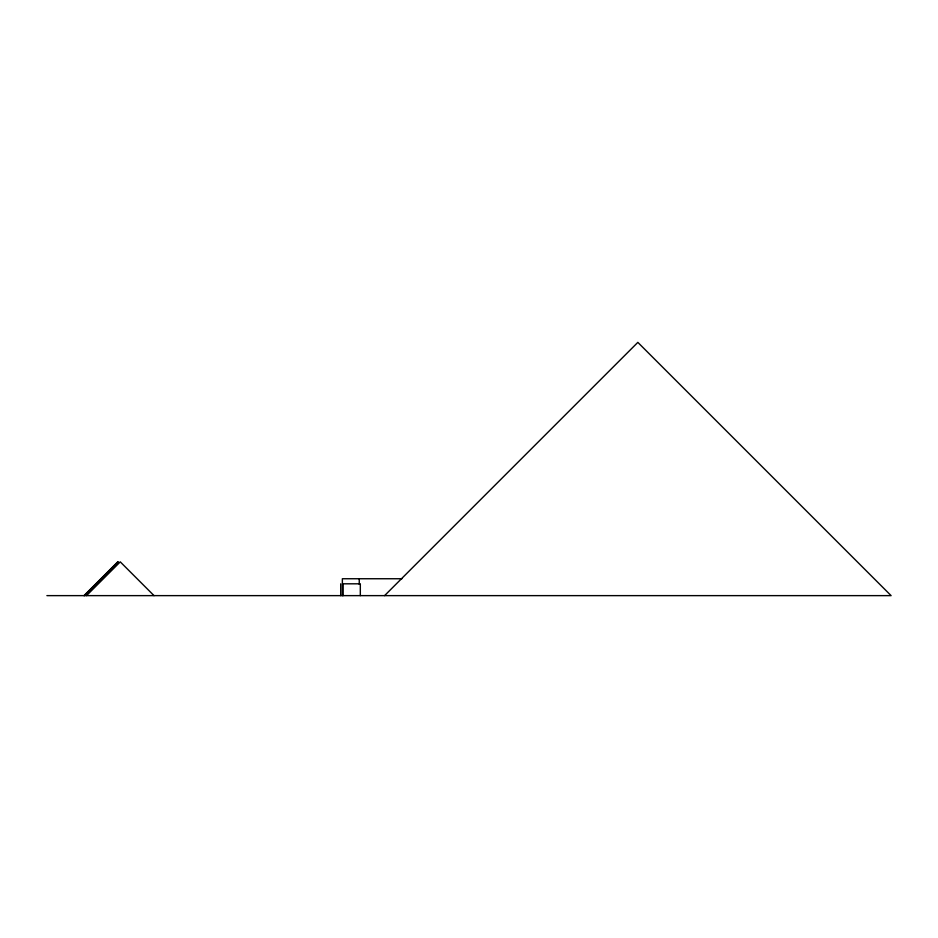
<?xml version="1.0" encoding="UTF-8"?>
<svg xmlns="http://www.w3.org/2000/svg" width="938" height="938" viewBox="0 0 938 938"><rect width="100%" height="100%" fill="white"/><g stroke="black" fill="none" stroke-linecap="round" stroke-linejoin="round"><path stroke-width="1.41" d="M83.974 595.63L117.742 561.862M84.502 595.63L118.27 561.862M86.484 595.63L120.252 561.862L154.02 595.63M384.58 595.63L637.84 342.37L891.1 595.63L46.9 595.63M401.898 578.746L342.37 578.746L342.37 595.63M360.321 595.63L360.321 583.811L343.097 583.811L343.097 595.63M359.254 578.746L359.254 584.374M340.717 583.811L340.717 595.63"/></g></svg>
